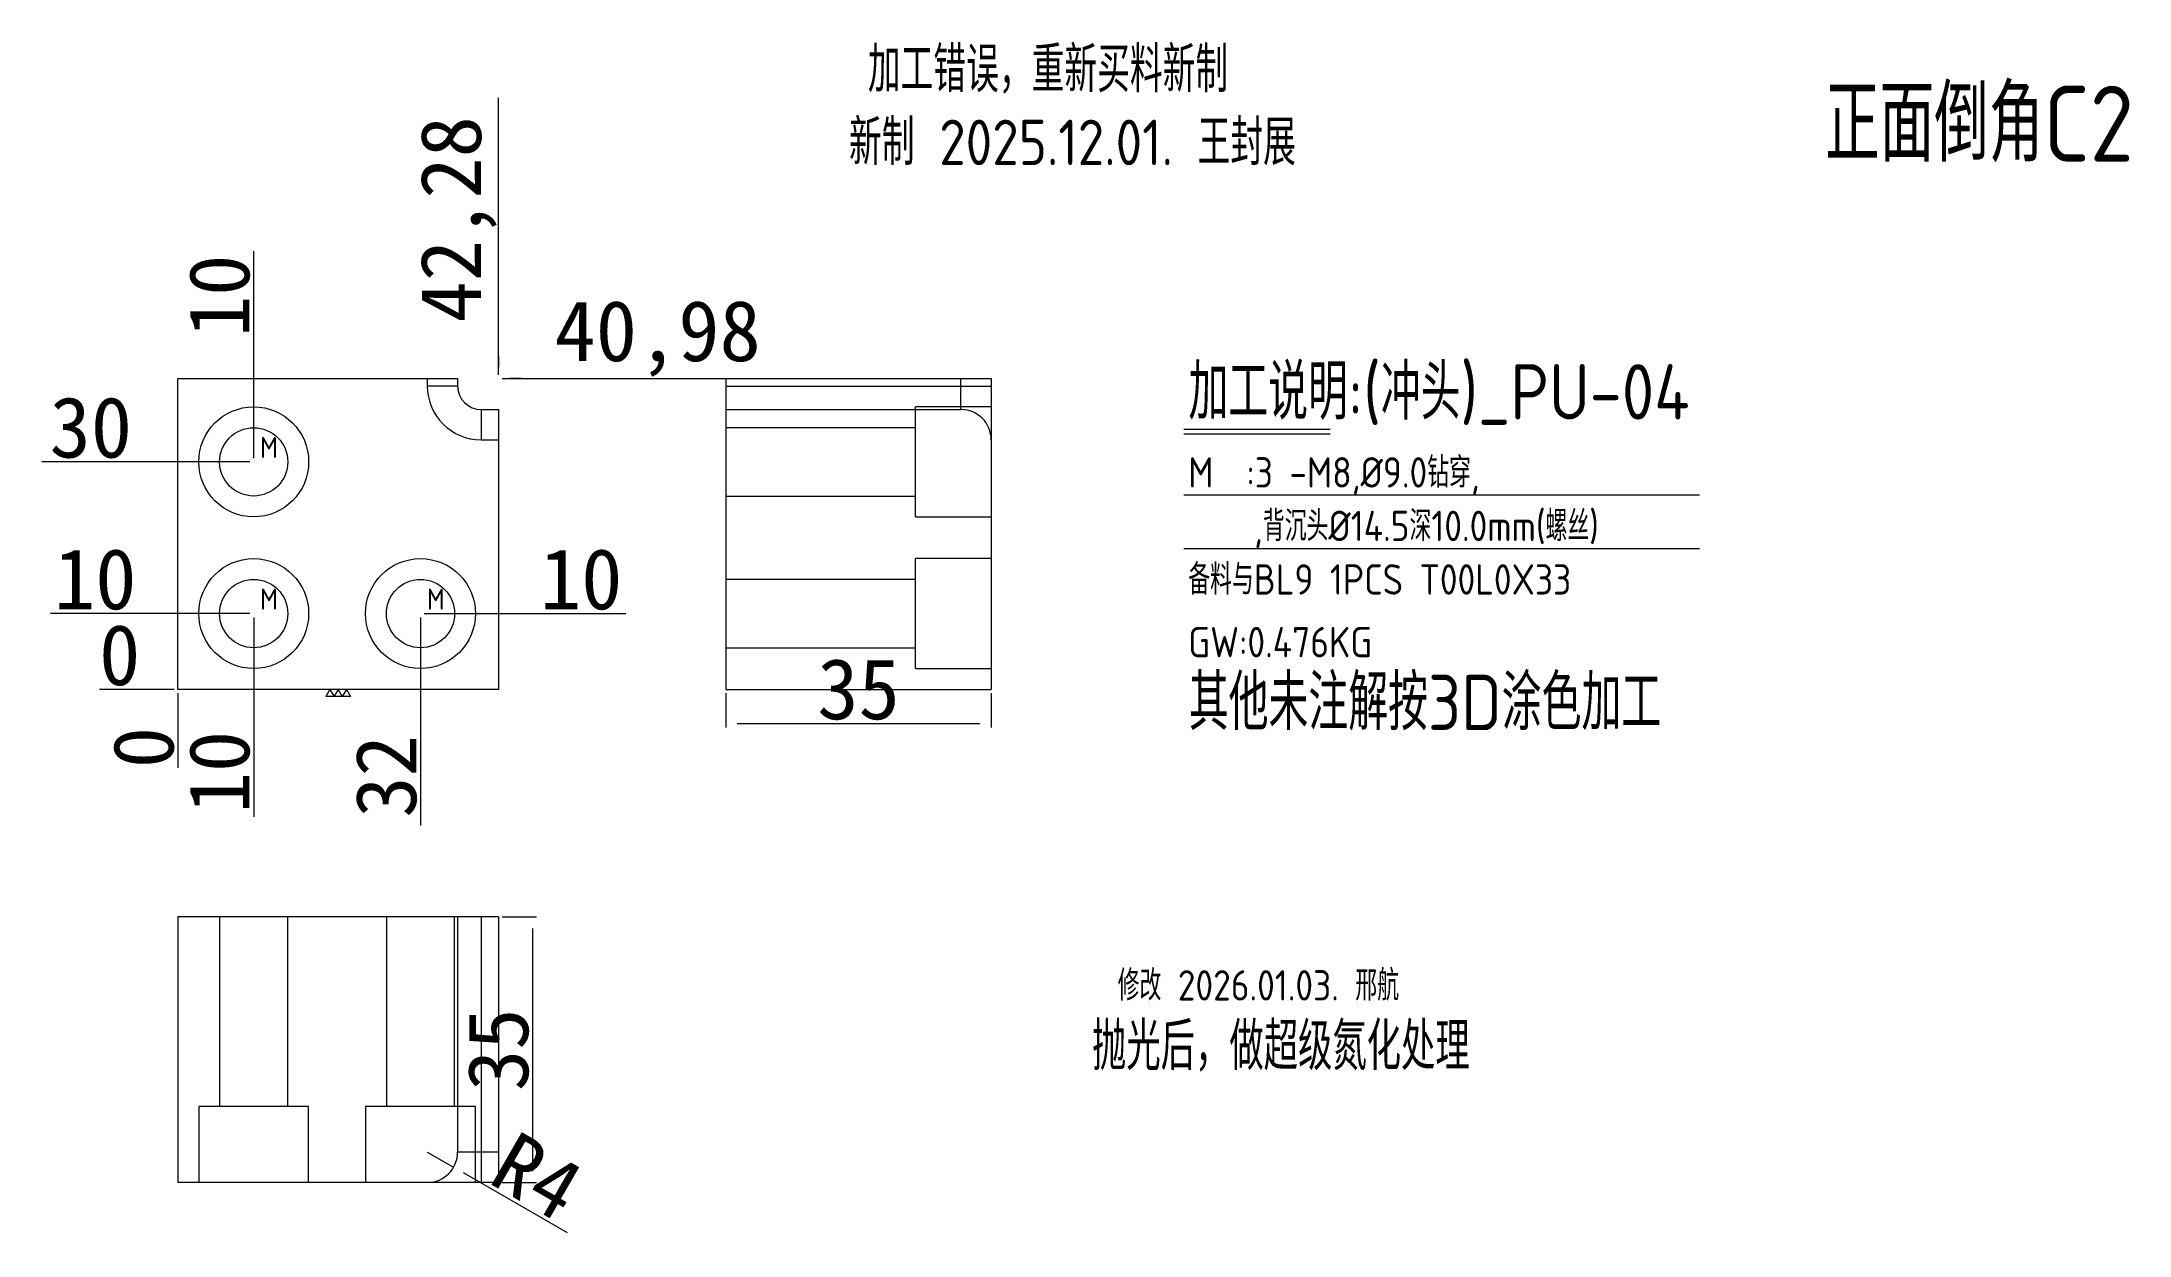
# Model space of a CAD drawing. Header units: millimetres. Extents: x 13404 to 13680, y 60223 to 60380.
import ezdxf
from ezdxf.enums import TextEntityAlignment as Align

# ---------------------------------------------------------------- set-up
doc = ezdxf.new("R2010")
doc.units = ezdxf.units.MM
doc.linetypes.add('DASHDOT', pattern=[0])
doc.linetypes.add('DASHED', pattern=[0])
doc.layers.add('DIE_P', color=7, linetype='Continuous', true_color=0xffffff)
doc.layers.add('U1', color=7, linetype='Continuous', true_color=0xffffff)
doc.layers.add('dim', color=4, linetype='Continuous')
doc.layers.add('PUNCH', color=2, linetype='Continuous')
doc.layers.add('dim_temp', color=161, linetype='Continuous', lineweight=9)
doc.styles.add('_PUG_ERP', font='txt')
doc.styles.add('gbenor', font='gbenor.shx', dxfattribs={"bigfont": 'gbcbig'})
doc.styles.add('gbenor_', font='gbenor.shx', dxfattribs={"bigfont": 'gbcbig'})
doc.dimstyles.new('_PUG_ERP', dxfattribs={"dimtxt": 8, "dimasz": 1.5, "dimexe": 0.5, "dimexo": 0.5, "dimgap": 0.5, "dimtad": 1, "dimtxsty": '_PUG_ERP', "dimblk": 'CLOSEDBLANK', "dimcen": 0, "dimclrd": 4, "dimclre": 4, "dimclrt": 3, "dimazin": 3, "dimtfac": 1, "dimtmove": 0, "dimatfit": 3, "dimldrblk": 'CLOSEDBLANK', "dimlwd": 9, "dimlwe": 9})

# ---------------------------------------------------------------- blocks, each defined once
blk = doc.blocks.new('*D1266')
at = {"layer": 'Defpoints', "color": 0}
for p in [(13454.31, 60304.9), (13469.09, 60304.9), (13422.31, 60294.9)]:
    blk.add_point(p, dxfattribs=at)
at = {"layer": 'dim_temp', "color": 4, "lineweight": 9}
blk.add_line((13454.81, 60304.9), (13481.4, 60304.9), dxfattribs=at)
at = {"layer": 'dim_temp', "color": 3, "lineweight": 18, "insert": (13475.5, 60309.4), "char_height": 8, "attachment_point": 5, "style": '_PUG_ERP'}
blk.add_mtext('10', dxfattribs=at)
blk = doc.blocks.new('_ClosedBlank')
blk = doc.blocks.new('*D1267')
at = {"layer": 'Defpoints', "color": 0}
for p in [(13464.59, 60335.88), (13469.09, 60335.88), (13422.31, 60294.9)]:
    blk.add_point(p, dxfattribs=at)
at = {"layer": 'dim_temp', "color": 4, "lineweight": 9}
for p, q in [((13465.09, 60335.88), (13467.59, 60335.88)), ((13467.59, 60335.88), (13466.09, 60335.88)), ((13466.09, 60335.88), (13501.59, 60335.88))]:
    blk.add_line(p, q, dxfattribs=at)
at = {"layer": 'dim_temp', "color": 3, "lineweight": 18, "insert": (13485.59, 60341.15), "char_height": 8, "attachment_point": 5, "style": '_PUG_ERP'}
blk.add_mtext('40,98', dxfattribs=at)
blk = doc.blocks.new('*D1268')
at = {"layer": 'Defpoints', "color": 0}
for p in [(13417.81, 60294.9), (13422.31, 60294.9), (13422.31, 60294.9)]:
    blk.add_point(p, dxfattribs=at)
at = {"layer": 'dim_temp', "color": 4, "lineweight": 9}
blk.add_line((13421.81, 60294.9), (13411.98, 60294.9), dxfattribs=at)
at = {"layer": 'dim_temp', "color": 3, "lineweight": 18, "insert": (13414.64, 60299.4), "char_height": 8, "attachment_point": 5, "style": '_PUG_ERP'}
blk.add_mtext('0', dxfattribs=at)
blk = doc.blocks.new('*D1269')
at = {"layer": 'Defpoints', "color": 0}
for p in [(13417.81, 60304.9), (13432.31, 60304.9), (13422.31, 60294.9)]:
    blk.add_point(p, dxfattribs=at)
at = {"layer": 'dim_temp', "color": 4, "lineweight": 9}
blk.add_line((13431.81, 60304.9), (13405.5, 60304.9), dxfattribs=at)
at = {"layer": 'dim_temp', "color": 3, "lineweight": 18, "insert": (13411.41, 60309.4), "char_height": 8, "attachment_point": 5, "style": '_PUG_ERP'}
blk.add_mtext('10', dxfattribs=at)
blk = doc.blocks.new('*D1270')
at = {"layer": 'Defpoints', "color": 0}
for p in [(13417.81, 60324.9), (13432.31, 60324.9), (13422.31, 60294.9)]:
    blk.add_point(p, dxfattribs=at)
at = {"layer": 'dim_temp', "color": 4, "lineweight": 9}
blk.add_line((13431.81, 60324.9), (13404.36, 60324.9), dxfattribs=at)
at = {"layer": 'dim_temp', "color": 3, "lineweight": 18, "insert": (13410.83, 60329.4), "char_height": 8, "attachment_point": 5, "style": '_PUG_ERP'}
blk.add_mtext('30', dxfattribs=at)
blk = doc.blocks.new('*D1271')
at = {"layer": 'Defpoints', "color": 0}
for p in [(13454.31, 60304.9), (13422.31, 60294.9), (13454.31, 60290.4)]:
    blk.add_point(p, dxfattribs=at)
at = {"layer": 'dim_temp', "color": 4, "lineweight": 9}
blk.add_line((13454.31, 60304.4), (13454.31, 60276.95), dxfattribs=at)
at = {"layer": 'dim_temp', "color": 3, "lineweight": 18, "insert": (13449.81, 60283.43), "char_height": 8, "attachment_point": 5, "rotation": 90, "style": '_PUG_ERP'}
blk.add_mtext('32', dxfattribs=at)
blk = doc.blocks.new('*D1272')
at = {"layer": 'Defpoints', "color": 0}
for p in [(13432.31, 60304.9), (13422.31, 60294.9), (13432.31, 60290.4)]:
    blk.add_point(p, dxfattribs=at)
at = {"layer": 'dim_temp', "color": 4, "lineweight": 9}
blk.add_line((13432.31, 60304.4), (13432.31, 60278.09), dxfattribs=at)
at = {"layer": 'dim_temp', "color": 3, "lineweight": 18, "insert": (13427.81, 60284), "char_height": 8, "attachment_point": 5, "rotation": 90, "style": '_PUG_ERP'}
blk.add_mtext('10', dxfattribs=at)
blk = doc.blocks.new('*D1273')
at = {"layer": 'Defpoints', "color": 0}
for p in [(13422.31, 60294.9), (13422.31, 60294.9), (13422.31, 60290.4)]:
    blk.add_point(p, dxfattribs=at)
at = {"layer": 'dim_temp', "color": 4, "lineweight": 9}
blk.add_line((13422.31, 60294.4), (13422.31, 60284.57), dxfattribs=at)
at = {"layer": 'dim_temp', "color": 3, "lineweight": 18, "insert": (13417.81, 60287.24), "char_height": 8, "attachment_point": 5, "rotation": 90, "style": '_PUG_ERP'}
blk.add_mtext('0', dxfattribs=at)
blk = doc.blocks.new('*D1274')
at = {"layer": 'Defpoints', "color": 0}
for p in [(13464.59, 60340.38), (13464.59, 60335.88), (13422.31, 60294.9)]:
    blk.add_point(p, dxfattribs=at)
at = {"layer": 'dim_temp', "color": 4, "lineweight": 9}
for p, q in [((13464.59, 60337.38), (13464.59, 60372.88)), ((13464.59, 60336.38), (13464.59, 60338.88)), ((13464.59, 60338.88), (13464.59, 60337.38))]:
    blk.add_line(p, q, dxfattribs=at)
at = {"layer": 'dim_temp', "color": 3, "lineweight": 18, "insert": (13459.33, 60356.88), "char_height": 8, "attachment_point": 5, "rotation": 90, "style": '_PUG_ERP'}
blk.add_mtext('42,28', dxfattribs=at)
blk = doc.blocks.new('*D1275')
at = {"layer": 'Defpoints', "color": 0}
for p in [(13432.31, 60340.38), (13432.31, 60324.9), (13422.31, 60294.9)]:
    blk.add_point(p, dxfattribs=at)
at = {"layer": 'dim_temp', "color": 4, "lineweight": 9}
blk.add_line((13432.31, 60325.4), (13432.31, 60352.69), dxfattribs=at)
at = {"layer": 'dim_temp', "color": 3, "lineweight": 18, "insert": (13427.81, 60346.79), "char_height": 8, "attachment_point": 5, "rotation": 90, "style": '_PUG_ERP'}
blk.add_mtext('10', dxfattribs=at)
blk = doc.blocks.new('*D1276')
at = {"layer": 'Defpoints', "color": 0}
for p in [(13464.59, 60264.9), (13464.59, 60229.9), (13469.09, 60229.9)]:
    blk.add_point(p, dxfattribs=at)
at = {"layer": 'dim_temp', "color": 4, "lineweight": 9}
for p, q in [((13465.09, 60264.9), (13469.59, 60264.9)), ((13469.09, 60263.4), (13469.09, 60231.4)), ((13465.09, 60229.9), (13469.59, 60229.9))]:
    blk.add_line(p, q, dxfattribs=at)
at = {"layer": 'dim_temp', "color": 3, "lineweight": 18, "insert": (13464.59, 60247.4), "char_height": 8, "attachment_point": 5, "rotation": 90, "style": '_PUG_ERP'}
blk.add_mtext('35', dxfattribs=at)
blk = doc.blocks.new('*D1277')
at = {"layer": 'Defpoints', "color": 0}
for p in [(13494.59, 60294.9), (13529.59, 60294.9), (13529.59, 60290.4)]:
    blk.add_point(p, dxfattribs=at)
at = {"layer": 'dim_temp', "color": 4, "lineweight": 9}
for p, q in [((13494.59, 60294.4), (13494.59, 60289.9)), ((13529.59, 60294.4), (13529.59, 60289.9)), ((13496.09, 60290.4), (13528.09, 60290.4))]:
    blk.add_line(p, q, dxfattribs=at)
at = {"layer": 'dim_temp', "color": 3, "lineweight": 18, "insert": (13512.09, 60294.9), "char_height": 8, "attachment_point": 5, "style": '_PUG_ERP'}
blk.add_mtext('35', dxfattribs=at)
blk = doc.blocks.new('*D1278')
at = {"layer": 'Defpoints', "color": 0}
for p in [(13455.21, 60233.9), (13458.68, 60231.91)]:
    blk.add_point(p, dxfattribs=at)
at = {"layer": 'dim_temp', "color": 4, "lineweight": 9}
for p, q in [((13455.21, 60233.9), (13458.68, 60231.91)), ((13473.7, 60223.25), (13459.98, 60231.16))]:
    blk.add_line(p, q, dxfattribs=at)
at = {"layer": 'dim_temp', "color": 3, "lineweight": 18, "insert": (13469.73, 60230.73), "char_height": 8, "attachment_point": 5, "rotation": 330.0512, "style": '_PUG_ERP'}
blk.add_mtext('R4', dxfattribs=at)

msp = doc.modelspace()

# ---------------------------------------------------------------- linework, layer by layer
at = {"layer": 'dim', "color": 8, "linetype": 'Continuous', "lineweight": 18}
for p, q in [((13554.973, 60329.223), (13574.289, 60329.223)), ((13554.973, 60328.617), (13574.289, 60328.617)), ((13554.973, 60320.552), (13622.995, 60320.552)), ((13554.973, 60313.496), (13622.995, 60313.496))]:
    msp.add_line(p, q, dxfattribs=at)
at = {"layer": 'dim', "color": 20, "linetype": 'Continuous', "lineweight": 18}
for p, q in [((13442.364, 60294.904), (13441.821, 60293.963)), ((13445.081, 60293.963), (13441.821, 60293.963)), ((13442.364, 60294.904), (13442.907, 60293.963)), ((13443.451, 60294.904), (13442.907, 60293.963)), ((13443.451, 60294.904), (13443.994, 60293.963)), ((13444.538, 60294.904), (13443.994, 60293.963)), ((13444.538, 60294.904), (13445.081, 60293.963))]:
    msp.add_line(p, q, dxfattribs=at)
at = {"layer": 'PUNCH', "color": 151, "linetype": 'Continuous', "lineweight": 18}
for p, q in [((13422.311, 60294.904), (13422.311, 60335.885)), ((13422.311, 60335.885), (13459.211, 60335.885)), ((13459.211, 60335.885), (13459.211, 60334.904)), ((13494.591, 60335.885), (13494.591, 60334.904)), ((13494.591, 60335.885), (13525.591, 60335.885)), ((13494.591, 60334.904), (13494.591, 60331.804)), ((13525.591, 60335.885), (13529.591, 60335.885)), ((13529.591, 60335.885), (13529.591, 60334.904)), ((13529.591, 60334.904), (13529.591, 60327.804)), ((13462.311, 60331.804), (13464.591, 60331.804)), ((13464.591, 60331.804), (13464.591, 60294.904)), ((13494.591, 60331.804), (13525.591, 60331.804)), ((13494.591, 60331.804), (13494.591, 60294.904)), ((13529.591, 60327.804), (13529.591, 60294.904)), ((13464.591, 60294.904), (13422.311, 60294.904)), ((13494.591, 60294.904), (13529.591, 60294.904)), ((13422.311, 60264.904), (13422.311, 60229.904)), ((13464.591, 60264.904), (13422.311, 60264.904)), ((13464.591, 60264.904), (13464.591, 60229.904)), ((13464.591, 60229.904), (13422.311, 60229.904))]:
    msp.add_line(p, q, dxfattribs=at)
at = {"layer": 'PUNCH', "color": 155, "linetype": 'DASHED', "lineweight": 13, "ltscale": 0.188617}
for p, q in [((13455.211, 60335.885), (13455.211, 60334.904)), ((13459.211, 60334.904), (13455.211, 60334.904)), ((13462.311, 60331.804), (13462.311, 60327.804)), ((13462.311, 60327.804), (13464.591, 60327.804)), ((13462.311, 60264.904), (13462.311, 60233.904)), ((13462.311, 60233.904), (13459.211, 60233.904)), ((13464.591, 60233.904), (13462.311, 60233.904)), ((13462.311, 60233.904), (13462.311, 60229.904))]:
    msp.add_line(p, q, dxfattribs=at)
at = {"layer": 'PUNCH', "color": 155, "linetype": 'Continuous', "lineweight": 18}
for p, q in [((13494.591, 60334.904), (13525.591, 60334.904)), ((13525.591, 60334.904), (13525.591, 60335.885)), ((13525.591, 60334.904), (13529.591, 60334.904)), ((13525.591, 60331.804), (13525.591, 60334.904))]:
    msp.add_line(p, q, dxfattribs=at)
at = {"layer": 'PUNCH', "color": 31, "linetype": 'DASHED', "lineweight": 13, "ltscale": 0.188617}
for p, q in [((13529.591, 60332.154), (13519.591, 60332.154)), ((13519.591, 60317.654), (13519.591, 60332.154)), ((13519.591, 60329.407), (13494.591, 60329.407)), ((13494.591, 60320.4), (13519.591, 60320.4)), ((13519.591, 60317.654), (13529.591, 60317.654)), ((13529.591, 60312.154), (13519.591, 60312.154)), ((13519.591, 60297.654), (13519.591, 60312.154)), ((13519.591, 60309.407), (13494.591, 60309.407)), ((13494.591, 60300.4), (13519.591, 60300.4)), ((13519.591, 60297.654), (13529.591, 60297.654)), ((13427.807, 60264.904), (13427.807, 60239.904)), ((13436.814, 60239.904), (13436.814, 60264.904)), ((13449.807, 60264.904), (13449.807, 60239.904)), ((13458.814, 60239.904), (13458.814, 60264.904)), ((13425.061, 60239.904), (13425.061, 60229.904)), ((13432.311, 60239.904), (13425.061, 60239.904)), ((13439.561, 60239.904), (13432.311, 60239.904)), ((13439.561, 60229.904), (13439.561, 60239.904)), ((13447.061, 60239.904), (13447.061, 60229.904)), ((13454.311, 60239.904), (13447.061, 60239.904)), ((13461.561, 60239.904), (13454.311, 60239.904)), ((13461.561, 60229.904), (13461.561, 60239.904))]:
    msp.add_line(p, q, dxfattribs=at)
at = {"layer": 'PUNCH', "color": 151, "linetype": 'DASHED', "lineweight": 13, "ltscale": 0.188617}
msp.add_line((13459.211, 60264.904), (13459.211, 60233.904), dxfattribs=at)
at = {"layer": 'PUNCH', "color": 30, "linetype": 'DASHED', "lineweight": 13, "ltscale": 0.188617}
for centre in [(13432.311, 60324.904), (13432.311, 60304.904), (13454.311, 60304.904)]:
    msp.add_circle(centre, 7.25, dxfattribs=at)
at = {"layer": 'PUNCH', "color": 42, "linetype": 'Continuous', "lineweight": 18}
for centre in [(13432.311, 60324.904), (13432.311, 60304.904), (13454.311, 60304.904)]:
    msp.add_circle(centre, 4.503, dxfattribs=at)
at = {"layer": 'PUNCH', "color": 155, "linetype": 'DASHED', "lineweight": 13, "ltscale": 0.188617}
msp.add_arc((13462.311, 60334.904), 7.1, 180, 270, dxfattribs=at)
at = {"layer": 'PUNCH', "color": 151, "linetype": 'Continuous', "lineweight": 18}
for centre, radius, start, end in [((13462.311, 60334.904), 3.1, 180, 270), ((13525.591, 60327.804), 4, 0, 90)]:
    msp.add_arc(centre, radius, start, end, dxfattribs=at)
at = {"layer": 'PUNCH', "color": 151, "linetype": 'DASHED', "lineweight": 13, "ltscale": 0.188617}
msp.add_arc((13455.211, 60233.904), 4, 270, 0, dxfattribs=at)

# ---------------------------------------------------------------- texts
at = {"color": 2, "linetype": 'DASHDOT', "lineweight": 13, "style": 'gbenor_'}
msp.add_text('修改 2026.01.03. 邢航', height=4, dxfattribs=at).set_placement((13564.814, 60256.103), align=Align.MIDDLE)
at = {"layer": 'DIE_P', "color": 2, "linetype": 'ByBlock', "lineweight": 18, "style": 'gbenor_'}
msp.add_text('抛光后，做超级氮化处理', height=6.28894, dxfattribs=at).set_placement((13567.79, 60248.084), align=Align.MIDDLE)
at = {"layer": 'dim', "color": 6, "lineweight": 18, "style": 'gbenor'}
msp.add_text('加工错误，重新买料新制', height=6, dxfattribs=at).set_placement((13513.318, 60373.637))
msp.add_text('新制 2025.12.01. 王封展', height=6, dxfattribs=at).set_placement((13540.303, 60367.344), align=Align.MIDDLE)
at = {"layer": 'dim', "color": 4, "lineweight": 18, "style": 'gbenor'}
for s, height, p in [('加工说明:(冲头)_PU-04', 7.3, (13555.599, 60330.48)), ('M', 2.8, (13433.168, 60325.411)), ('M  :3 -M8,%%c9.0钻穿,', 4, (13555.573, 60321.515)), ('    ,背沉头%%c14.5深10.0mm(螺丝)', 4, (13555.573, 60314.459)), ('备料与BL9 1PCS T00L0X33', 4, (13555.573, 60307.402)), ('M', 2.8, (13433.168, 60305.411)), ('M', 2.8, (13455.168, 60305.411)), ('GW:0.476KG ', 4, (13555.573, 60299.135))]:
    msp.add_text(s, height=height, dxfattribs=at).set_placement(p)
at = {"layer": 'dim', "color": 21, "lineweight": 18, "style": 'gbenor'}
msp.add_text('其他未注解按3D涂色加工', height=7.3, dxfattribs=at).set_placement((13555.65, 60289.531))
at = {"layer": 'U1', "color": 3, "lineweight": 18, "style": 'gbenor'}
msp.add_text('正面倒角C2', height=10, dxfattribs=at).set_placement((13639.554, 60364.483))

# ---------------------------------------------------------------- dimensions: what is measured, and where the dimension line sits
at = {"layer": 'dim_temp', "lineweight": 18}
for feature_location, offset, dtype, origin, picture, middle in [((13464.591, 60335.885), (0, 4.5), 1, (13422.311, 60294.904), '*D1274', (13459.33, 60356.885)), ((13432.311, 60324.904), (0, 15.481), 1, (13422.311, 60294.904), '*D1275', (13427.811, 60346.789)), ((13464.591, 60335.885), (4.5, 0), 0, (13422.311, 60294.904), '*D1267', (13485.591, 60341.147)), ((13432.311, 60324.904), (-14.5, 0), 0, (13422.311, 60294.904), '*D1270', (13410.834, 60329.404)), ((13432.311, 60304.904), (-14.5, 0), 0, (13422.311, 60294.904), '*D1269', (13411.406, 60309.404)), ((13454.311, 60304.904), (14.781, 0), 0, (13422.311, 60294.904), '*D1266', (13475.496, 60309.404)), ((13422.310553661, 60294.903844101), (-4.5, 0), 0, (13422.310553661, 60294.903844101), '*D1268', (13414.643886995, 60299.403844101)), ((13454.311, 60304.904), (0, -14.5), 1, (13422.311, 60294.904), '*D1271', (13449.811, 60283.428)), ((13432.311, 60304.904), (0, -14.5), 1, (13422.311, 60294.904), '*D1272', (13427.811, 60283.999)), ((13422.310553661, 60294.903844101), (0, -4.5), 1, (13422.310553661, 60294.903844101), '*D1273', (13417.810553661, 60287.237177434))]:
    dim = msp.add_ordinate_dim(feature_location=feature_location, offset=offset, dtype=dtype, origin=origin, dimstyle='_PUG_ERP', dxfattribs=at)
    dim.commit()
    dim.dimension.update_dxf_attribs({"geometry": picture, "text_midpoint": middle})
dim = msp.add_linear_dim(base=(13529.591, 60290.404), p1=(13494.591, 60294.904), p2=(13529.591, 60294.904), dimstyle='_PUG_ERP', dxfattribs=at)
dim.commit()
dim.dimension.update_dxf_attribs({"geometry": '*D1277', "text_midpoint": (13512.091, 60294.904)})
dim = msp.add_linear_dim(base=(13469.091, 60229.904), p1=(13464.591, 60264.904), p2=(13464.591, 60229.904), angle=90, dimstyle='_PUG_ERP', dxfattribs=at)
dim.commit()
dim.dimension.update_dxf_attribs({"geometry": '*D1276', "text_midpoint": (13464.591, 60247.404)})
dim = msp.add_radius_dim(center=(13455.211, 60233.904), mpoint=(13458.676, 60231.907), dimstyle='_PUG_ERP', dxfattribs=at)
dim.commit()
dim.dimension.update_dxf_attribs({"geometry": '*D1278', "text_midpoint": (13469.732, 60230.731)})

doc.saveas('drawing.dxf')
